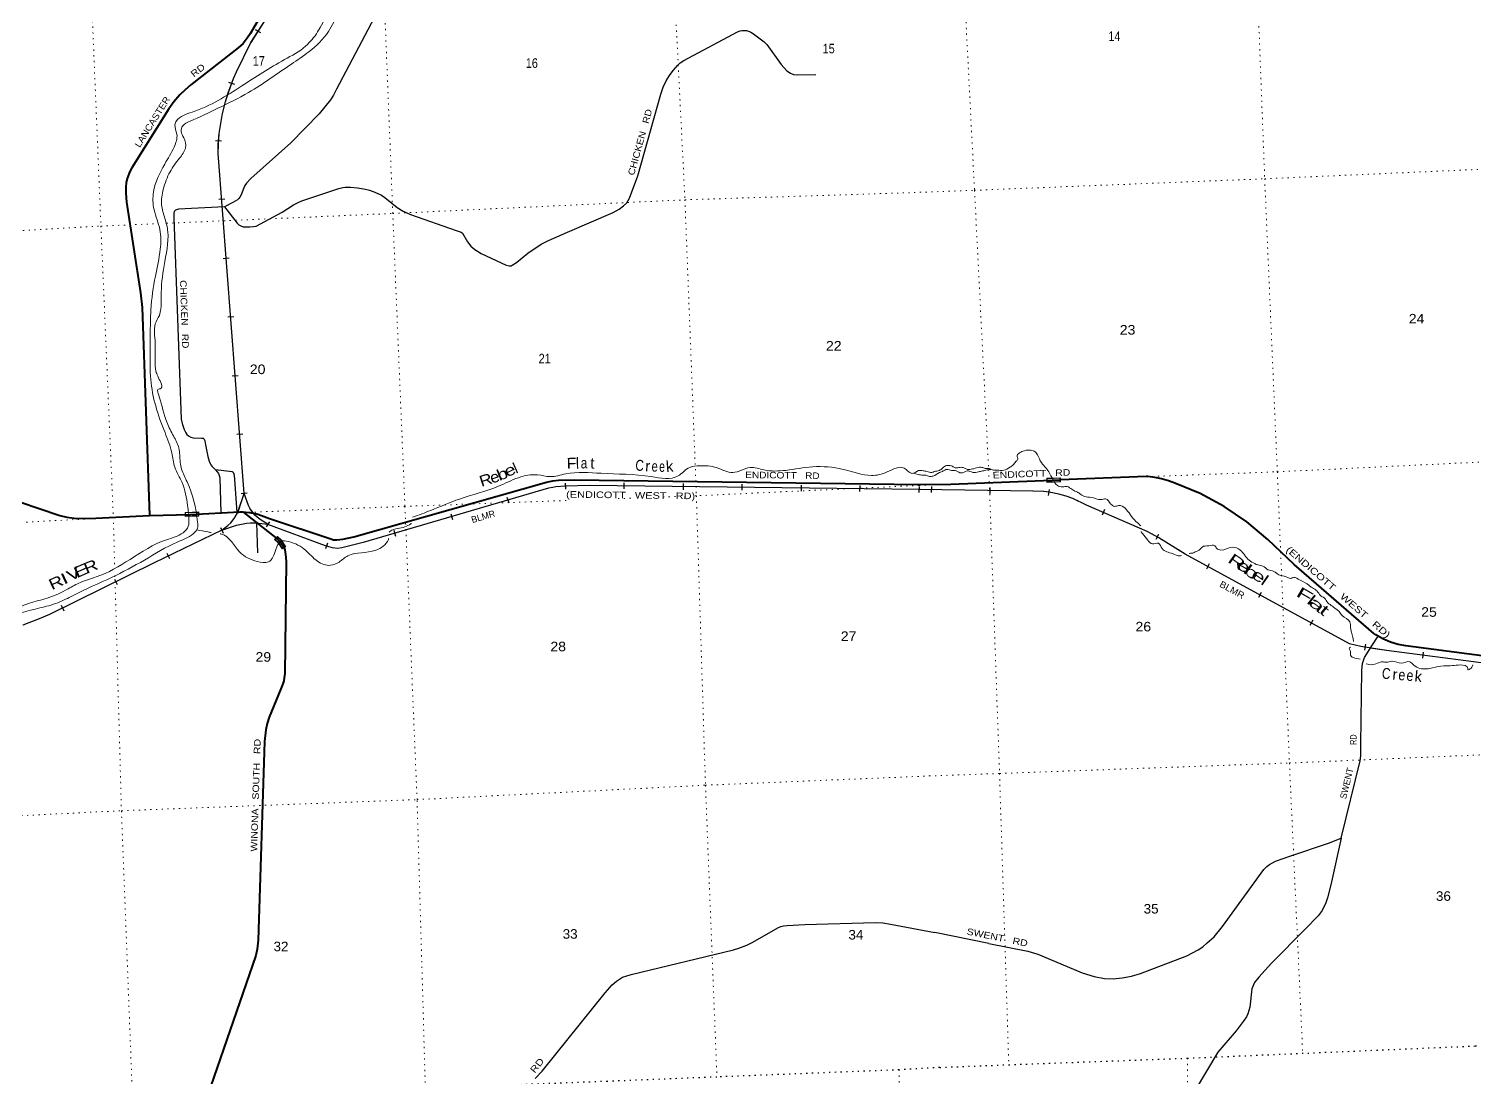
# Model space of a CAD drawing. Header units: feet. Extents: x 751810 to 1010326, y -353855 to -161247.
# Drawn here: x 798864 to 825315, y -199662 to -180465 of the extents above; entities that cross this region are included whole.
import ezdxf
from ezdxf.enums import TextEntityAlignment as Align

# ---------------------------------------------------------------- set-up
doc = ezdxf.new("R2010")
doc.units = ezdxf.units.FT
doc.header["$LTSCALE"] = 70
doc.linetypes.add('DOTTED', pattern=[1.5, 0.3, -1.2])
for name, color, linetype, lineweight in [('26', 7, 'Continuous', 40), ('29', 7, 'Continuous', 25), ('34', 7, 'Continuous', 25), ('39', 7, 'Continuous', 13), ('6', 7, 'DOTTED', 25), ('61', 7, 'Continuous', 13), ('7', 7, 'DOTTED', 13)]:
    doc.layers.add(name, color=color, linetype=linetype, lineweight=lineweight)
for name, color, linetype in [('27', 7, 'Continuous'), ('30', 7, 'Continuous'), ('41', 7, 'Continuous')]:
    doc.layers.add(name, color=color, linetype=linetype)

msp = doc.modelspace()

# ---------------------------------------------------------------- linework, layer by layer
at = {"layer": '26'}
for points in [[(803391.99, -179738.59), (802914.03, -180555.99), (802860.94, -180634.84), (802786.16, -180730.97), (802696.77, -180812.48), (801830.01, -181486.6), (801722.13, -181583.9), (801628.07, -181675.07), (801519.31, -181798.6), (801427.58, -181928.46), (800747.74, -183008.88), (800710.18, -183075.41), (800662.49, -183202.99), (800644.86, -183285.34), (800639.23, -183355.11), (800638.98, -183473.57), (800650.87, -183640.57), (800908.2, -185295.78), (800939.56, -185566.61), (801069.49, -189378.79), (801071.55, -189380.74)], [(792263.92, -188466.1), (793838.04, -188378.12), (793951.2, -188383.53), (794102.44, -188415.05), (794938.74, -188633.33), (795073.3, -188658.68), (795195.1, -188670.49), (795486.77, -188674.46), (797315.29, -188700.16), (797448.33, -188718.59), (797606.51, -188762.51), (799430.6, -189376), (799557.26, -189408.68), (799743.54, -189430.87), (800087.52, -189428.2), (801069.49, -189378.79)], [(802774.87, -189311.3), (802898.07, -189323.27), (803033.24, -189348.41), (803119.83, -189374.3), (803266.73, -189432.49), (804392.69, -189805.74), (804440.41, -189819.2), (804500.28, -189823.64), (804607.96, -189809.82), (804812, -189769.94), (808338.31, -188766.37), (808450.91, -188744.13), (808556.57, -188732.14), (808849.93, -188723.99), (815152.59, -188807.03)], [(815152.59, -188807.03), (815736.88, -188799.92), (817742.98, -188723.6)], [(829244.19, -192491.02), (829111.14, -192452.3), (828959.72, -192415.1), (828669.56, -192366.11), (824068.14, -191765.56), (823923.58, -191736.84), (823782.81, -191693.17), (823647.37, -191635.03), (823518.76, -191563.04), (823482.35, -191539.29), (822019.53, -190272.2), (821539.72, -189818.18), (821156.93, -189493.88), (820742.35, -189211.36), (820300.5, -188973.73), (819836.23, -188783.59), (819718.95, -188744.27), (819595.94, -188704.61), (819469.45, -188678.03), (819340.88, -188664.81), (819315.01, -188663.79), (817742.98, -188723.6)], [(801069.49, -189378.79), (801816.48, -189357.68), (802722.57, -189310.74), (802778.88, -189311.19)], [(802778.88, -189311.19), (803407.02, -189805.89), (803449.48, -189847.03), (803488.15, -189893.25), (803510.65, -189927.44), (803530.09, -189964.55), (803545.43, -190007.84), (803554.58, -190046.37), (803567.79, -190139.85), (803573.53, -190228.98), (803547.65, -192272.44), (803537.85, -192348.81), (803526.76, -192404.29), (803511.24, -192459.76), (803474.69, -192552.2), (803259.21, -193067.35), (803221.84, -193186.46), (803199.67, -193299.63), (803176.63, -193514.42), (803060.61, -197152.3), (803042.24, -197320.38), (803017.95, -197437.26), (801659.57, -201377.73)]]:
    msp.add_lwpolyline(points, dxfattribs=at)
at = {"layer": '29'}
for p, q in [((803029.57, -189508.63), (803046.11, -190061.45)), ((816434.45, -197214.71), (815446.25, -197014.96))]:
    msp.add_line(p, q, dxfattribs=at)
for points in [[(805183.2, -180259.48), (804495.85, -181570.83), (804436.8, -181680.96), (804383.05, -181763.95), (804174.93, -182022.78), (803655.12, -182553.65), (802922.69, -183206.18), (802843.6, -183291.26), (802814.08, -183331.56), (802794.61, -183378.21), (802749.65, -183506.15), (802724.59, -183549.37), (802708.05, -183571.96), (802679.85, -183597.47), (802598.87, -183644.5), (802442.39, -183724.99)], [(802442.39, -183724.99), (802678.51, -184024.58), (802708.04, -184051.44), (802745.62, -184072.92), (802783.2, -184089.04), (802822.52, -184092.06), (802906.68, -184091.73), (802973.79, -184086.35), (803022.11, -184075.61), (803104.38, -184035.66), (803499, -183822.14), (803706.64, -183686.13), (803795.01, -183641.79), (803859.65, -183613.61), (804536.12, -183387.98), (804608.6, -183369.17), (804649.5, -183365.07), (804748.19, -183366.49), (804879.72, -183377.23), (805027.36, -183398.72), (805094.85, -183417.76), (805196.48, -183457.82), (805317.28, -183511.54), (805375.72, -183551.33), (805601.01, -183738.16), (805714.57, -183801.63), (805849.31, -183861.23), (806686.94, -184157.12), (806774.91, -184185.75), (806799.48, -184206.1), (806889.3, -184367.32), (806952.08, -184443.61), (807027.25, -184508.07), (807143.72, -184576.96), (807600.92, -184794.73), (807655.4, -184806.23), (807687.61, -184803.54), (807711.77, -184792.8), (807788.82, -184742.99), (807995.16, -184573.15), (808237.91, -184408.69), (808374.83, -184340.17), (808724.15, -184185.47), (809554.82, -183829.11), (809668.71, -183764.03), (809746.56, -183704.94), (809805.61, -183648.53), (809858.99, -183567.54), (810011.75, -183155.88), (810429.5, -181658.24), (810474.04, -181534.59), (810527.72, -181416.4), (810586.78, -181319.7), (810653.47, -181226.89), (810742.47, -181126.31), (810785.43, -181086.01), (810849.23, -181045.46), (811834.17, -180519.82), (811883.35, -180500.45), (811920.93, -180492.39), (811962.54, -180492.39), (811996.09, -180495.08), (812049.78, -180511.19), (812076.63, -180524.62), (812126.53, -180557.86), (812323.59, -180699.22), (812368, -180747.94), (812633.99, -181116.61), (812734.31, -181231.05), (812801.87, -181275.99), (812855.1, -181298.21), (812929.54, -181306.03), (813265.96, -181301.48)], [(802442.39, -183724.99), (801602.86, -183768.62), (801563.14, -183776.09), (801544.35, -183785.5), (801534.05, -183796.28), (801522.87, -183811.01), (801516.16, -183837.87), (801516.09, -183924.45), (801649.23, -187611.2), (801669.17, -187691.03), (801706.75, -187798.48), (801735.17, -187859.5), (801756.41, -187893.83), (801783.24, -187916.66), (801827.55, -187942.18), (801871.81, -187951.73), (802024.41, -187958.31), (802051.69, -187962.33), (802065.12, -187970.38), (802071.83, -187981.13), (802081.22, -188009.33), (802098.32, -188079.91), (802140.55, -188294), (802164.43, -188382.7), (802179.19, -188421.64), (802194, -188448.95), (802211.41, -188471.34), (802286.66, -188543.36), (802332.2, -188609.66), (802348.31, -188643.25), (802357.62, -188687.33), (802375, -189325.05)], [(802279.64, -188536.64), (802586.63, -188572.94), (802601.99, -188581.47), (802611.38, -188596.23), (802621.78, -188637.87), (802668.34, -189312.97)], [(822882.84, -195283.44), (823227.88, -193867.29), (823244.51, -193774.75), (823244.51, -193567.84), (823261.14, -192212.01), (823273.61, -192086.2), (823288.16, -192034.21), (823311.02, -191979.11), (823444.05, -191762.84), (823560.44, -191588.16)], [(816434.45, -197214.71), (817146.17, -197354.62), (817329.07, -197410.76), (817753.09, -197587.52), (818143.85, -197753.88), (818360.01, -197818.34), (818551.24, -197853.7), (818709.2, -197859.93), (818875.48, -197845.38), (819041.76, -197814.19), (819208.05, -197762.2), (820056.08, -197437.8), (820263.92, -197329.66), (820351.22, -197275.59), (820430.21, -197204.89), (820559.07, -197092.6), (820712.88, -196905.45), (821469.46, -195857.38), (821523.5, -195805.39), (821569.23, -195767.96), (821623.27, -195734.68), (821677.31, -195707.66), (821959.99, -195607.84), (822650.05, -195374.94), (822882.84, -195283.44)], [(822882.84, -195283.44), (822695.8, -196141.23), (822633.44, -196376.21), (822600.18, -196471.87), (822533.67, -196609.12), (822463, -196706.85), (822230.21, -196948.08), (821606.65, -197571.93), (821373.86, -197829.79), (821294.88, -197931.68), (821249.15, -198046.05), (821207.58, -198378.77), (821174.33, -198501.47), (821149.38, -198559.69), (821107.81, -198620), (820958.16, -198811.31), (820625.59, -199202.26), (820002.04, -200250.33)], [(808132.47, -199689.27), (808256.28, -199553.83), (809410.3, -198116.68), (809537.21, -197972.06), (809616.53, -197902.4), (809730.49, -197832.38), (809887.42, -197783.91), (811759.9, -197332.77), (811858.12, -197298.31), (812001.49, -197246.82), (812113.6, -197192.71), (812569.99, -196929.66), (812624.28, -196903), (812677.97, -196889.57), (812744.18, -196884.66), (813065.85, -196864.68), (814352.51, -196827.17), (814495.31, -196835.84), (814632.22, -196860.02), (815446.25, -197014.96)]]:
    msp.add_lwpolyline(points, dxfattribs=at)
at = {"layer": '34'}
for p, q in [((803106.28, -180538.86), (803013.01, -180479.4)), ((802629.89, -181483.64), (802526.04, -181445.55)), ((802390.12, -182522.38), (802279.82, -182514.21)), ((802447.64, -183583.62), (802337.35, -183592.08)), ((802528.13, -184666.42), (802417.84, -184674.89)), ((802612.78, -185735.29), (802502.49, -185743.76)), ((802693.26, -186818.1), (802582.98, -186826.56)), ((802777.91, -187886.96), (802667.63, -187895.43)), ((808676.78, -188782.7), (808686.07, -188892.92)), ((809753.99, -188777.7), (809752.68, -188888.3)), ((810839.68, -188793.18), (810838.37, -188903.78)), ((811911.84, -188803.28), (811910.53, -188913.88)), ((812997.53, -188818.76), (812996.21, -188929.36)), ((814069.69, -188828.86), (814068.38, -188939.46)), ((815155.37, -188844.34), (815154.06, -188954.94)), ((815382.3, -188846.96), (815380.49, -188957.55)), ((816454.4, -188861.87), (816452.6, -188972.47)), ((802858.4, -188969.77), (802748.11, -188978.23)), ((807613.97, -189040.13), (807645.06, -189146.28)), ((817535.22, -188899.52), (817517.25, -189008.66)), ((806585.73, -189344.04), (806616.82, -189450.19)), ((818550.09, -189268.33), (818506.25, -189369.88)), ((802371.09, -189599.24), (802418.95, -189698.96)), ((803264.8, -189490.32), (803208.47, -189585.51)), ((805542.98, -189646.75), (805574.08, -189752.9)), ((804330.72, -189882.38), (804292.02, -189986.01)), ((819541.53, -189721.86), (819488.01, -189818.66)), ((801391.04, -190066.63), (801438.9, -190166.35)), ((820467.54, -190260.88), (820414.51, -190357.95)), ((800429.04, -190541.57), (800478.08, -190640.72)), ((821419.14, -190783.77), (821366.1, -190880.83)), ((799454.63, -191020.62), (799503.67, -191119.76)), ((822361.32, -191295.56), (822308.28, -191392.63)), ((823325.09, -191731.17), (823308.05, -191840.46)), ((824385.88, -191877.03), (824371.58, -191986.71))]:
    msp.add_line(p, q, dxfattribs=at)
at = {"layer": '34', "lineweight": 13}
for p, q in [((819331.26, -189666.71), (818219.37, -189186.66)), ((823033.22, -191726.6), (820029.81, -190085.66)), ((828626.44, -192486.72), (823714.18, -191846))]:
    msp.add_line(p, q, dxfattribs=at)
at = {"layer": '34'}
for points in [[(802804.04, -188975.04), (802325.99, -182746.17), (802330.81, -182584.02), (802345.99, -182379.04), (802404.27, -182014.7), (802460.38, -181801.37), (802506.9, -181652.86), (802609.13, -181374.07), (802660.4, -181249.04), (802928.24, -180716.59), (803195.78, -180296.9)], [(815155.83, -188898.95), (809132.66, -188827.55), (808686.74, -188836.66), (808509.97, -188851.56), (808454.86, -188861.15), (808372.68, -188877.5), (804984.11, -189870.07), (804591.31, -189969.97), (804511.13, -189980.82), (804419.74, -189971.18), (804289.96, -189931.85), (803237.56, -189538.9)], [(802394.56, -189646.12), (802506.27, -189561.35), (802558.75, -189509.86), (802621.21, -189431.97), (802696.2, -189296.18), (802804.1, -188974.61)], [(803237.94, -189537.87), (803133.04, -189475.78), (803073.08, -189430.18), (803001.12, -189367.78), (802914.88, -189253), (802883.58, -189194.97), (802805.14, -188974.96)], [(803238.5, -189536.92), (803133.66, -189474.87), (803073.77, -189429.33), (803001.93, -189367.03), (802915.81, -189252.41), (802884.59, -189194.52), (802806.18, -188974.59)], [(828626.32, -192487.81), (823714.02, -191847.09), (823242.73, -191773.59), (823032.83, -191727.64), (820029.26, -190086.61), (819544.68, -189785.99), (819330.77, -189667.7), (818218.91, -189187.66), (817972.82, -189067.26), (817848.67, -189020.99), (817711.95, -188983.95), (817566, -188956.53), (817441.72, -188939.46), (817244.59, -188931.99), (817239.85, -188926.98), (817247.83, -188932.06), (815155.84, -188897.87)], [(802395.71, -189647.99), (801158.96, -190241.45), (799242.86, -191189.19), (799054.02, -191268.95), (798753.43, -191383.62)], [(802394.88, -189645.96), (802665.35, -189556.25), (802782.6, -189527.51), (802845.06, -189515.49), (802913.43, -189511.57), (803025.15, -189513.08), (803125.97, -189520.29), (803238.1, -189536.78)]]:
    msp.add_lwpolyline(points, dxfattribs=at)
at = {"layer": '34', "lineweight": 13}
for points in [[(802805.14, -188974.96), (802327.09, -182746.14), (802331.91, -182584.08), (802347.08, -182379.17), (802405.35, -182014.93), (802461.44, -181801.67), (802507.94, -181653.21), (802610.16, -181374.47), (802661.4, -181249.5), (802929.2, -180717.13), (803196.71, -180297.48)], [(815155.84, -188897.85), (809132.66, -188826.45), (808686.68, -188835.56), (808509.83, -188850.47), (808454.66, -188860.07), (808372.42, -188876.43), (804983.82, -189869.01), (804591.1, -189968.89), (804511.11, -189979.71), (804419.96, -189970.1), (804290.31, -189930.81), (803237.94, -189537.87)], [(802395.23, -189647), (802506.99, -189562.18), (802559.57, -189510.6), (802622.13, -189432.58), (802697.21, -189296.62), (802805.14, -188974.96)], [(802805.14, -188974.96), (802883.58, -189194.97), (802914.88, -189253), (803001.12, -189367.78), (803073.08, -189430.18), (803133.04, -189475.78), (803237.94, -189537.87)], [(817240.95, -188926.98), (817245.05, -188930.91), (815176.3, -188897.1)], [(802395.23, -189647), (801158.48, -190240.46), (799242.4, -191188.19), (799053.61, -191267.93), (798753.07, -191382.58)], [(802395.23, -189647), (802665.65, -189557.31), (802782.84, -189528.58), (802845.2, -189516.58), (802913.45, -189512.67), (803025.1, -189514.18), (803125.85, -189521.38), (803237.94, -189537.87)]]:
    msp.add_lwpolyline(points, dxfattribs=at)
for centre, radius, start, end in [((817272.45, -190810.32), 1879.61, 59.74921, 90.83517), ((815503.21, -196841.39), 8132.04, 56.17637, 61.91783), ((824354.5, -186192.6), 5689.54, 256.5716, 263.53803)]:
    msp.add_arc(centre, radius, start, end, dxfattribs=at)
at = {"layer": '39'}
for p, q in [((815038.06, -188599.05), (815146.23, -188627.99)), ((822258.5, -190629.06), (822332.39, -190689.16))]:
    msp.add_line(p, q, dxfattribs=at)
for points in [[(804112.03, -169109.45), (804096.18, -169296.32), (804247.14, -169665.53), (804274.36, -169879.95), (804203.86, -170057.44), (803852.02, -170298.83), (803169.1, -170801.02), (802737.85, -171184.67), (802545.78, -171703.55), (802430.53, -172059.07), (802344.1, -172414.6), (802303.48, -172764.52), (802336.09, -173202.16), (802267.93, -173995.42), (802244.78, -174449.03), (802300.88, -174860.03), (802502.56, -175551.87), (803004.36, -176681.36), (803486.23, -177208.39), (803829.65, -177379.87), (803970.62, -177326.78), (804126.66, -177182.61), (804413.15, -177092.37), (804764.69, -177084.46), (804913.4, -177204.19), (804991.09, -177424.95), (804967.22, -177735.69), (804875.08, -178109.14), (804718.45, -178659.87), (804639.75, -179135.5), (804449.78, -179832.27), (804148.9, -180518.72), (803928.45, -180781.81), (803540.6, -181028.44), (802760.5, -181509.78), (801853.68, -181989.39), (801565.51, -182150.12), (801537.66, -182219.5), (801571.57, -182393.44), (801521.08, -182628.62), (801350.49, -182940.32), (801144.27, -183450.47), (801155.15, -183778.16), (801261.6, -184138.82), (801267.58, -184500.88), (801179.3, -184990.93), (801097.3, -185609.56), (801086.7, -185895.71), (801082.62, -186378.87), (801093.41, -186885.67), (801183.85, -187369.65), (801354.87, -187858.93), (801479.8, -188231.05), (801534.65, -188490.82), (801666.61, -188772.12), (801769.11, -189195.31), (801793.64, -189450.07), (801779.64, -189573.32), (801687.06, -189691.18), (801381.75, -189820.29), (800714.24, -190181.08), (800097.67, -190501.9), (799807.5, -190602.32), (799582.19, -190718.65), (799195.89, -190890.77), (798877.2, -190980.09), (798460.85, -191155.23), (797909.64, -191264.52), (797526.43, -191347.98), (797097.29, -191501.43), (796611.74, -191590.37), (796054.44, -191637.48), (795035.98, -191539.24), (794546.62, -191573.98), (794255.31, -191640.22), (793824.98, -191757.48), (793550.44, -192086.81), (793428.52, -192410.95), (793465.21, -192850.46), (793561.5, -193086.69), (793638.38, -193343.7), (793721.09, -194079.51), (793712.4, -194605.09), (793701.47, -194760.43), (793633.37, -195010.29), (793351.54, -195362), (792757.35, -195994.01), (792655.94, -196088.02), (792632.58, -196050.58), (792658.96, -195997.36), (792600.65, -196057.7)], [(814631.94, -174267.46), (814508.85, -174243.79), (814439.7, -174340.73), (814408.94, -174625.55), (814301.02, -174826.44), (814126.91, -174910.85), (813911.46, -174839.68), (813520.39, -174565.16), (812970.78, -174116.91), (812276.26, -173603.14), (811608.31, -173162.93), (811353.64, -173000.51), (811305.46, -172881.39), (811412.18, -172644.31), (811487.12, -172297.61), (811436.96, -171997.43), (811302.64, -171826.89), (811156.65, -171849.97), (810824.17, -172008.18), (810367.85, -172251.1), (810073.13, -172335.58), (809867.33, -172191.62), (809882.28, -171975.77), (809910.15, -171725.26), (809859.65, -171415.03), (809795.43, -171115.32), (809719.29, -170820.04), (809729.4, -170215.92), (809638.87, -169971.45), (809492.7, -169867.74), (809226.7, -169848.59), (808715.19, -169882.07), (808010.49, -169970.41), (807418.72, -170008.62), (806956.46, -170072.63), (806402.66, -169982.76), (805520.03, -169737.01), (805006.32, -169583.39), (804586.48, -169289.73), (804376.66, -169145.91), (804276.59, -169159.37), (804208.71, -169234.13), (804311.96, -169498.3), (804383.07, -169823.93), (804331.37, -170083.3), (804212.14, -170246.35), (803867.53, -170463.33), (803363.14, -170832.67), (802789.39, -171292.91), (802651.42, -171713.15), (802526.57, -172087.9), (802440.14, -172453.03), (802426.9, -172848.88), (802442.58, -173260.93), (802388.36, -173808.18), (802350.2, -174475.64), (802411.85, -175000.85), (802661.03, -175700.8), (802983.57, -176478.79), (803433.25, -176944.53), (803723.45, -177148), (803982.29, -177072.79), (804196.09, -176972.95), (804709.82, -176945.44), (804965.3, -177011.23), (805034.96, -177171.88), (805082.65, -177458.06), (805077.58, -177850.69), (804935.16, -178344.58), (804790.04, -178999.58), (804634.79, -179773.66), (804345.75, -180514.05), (803990.09, -180882.36), (803667.9, -181108.65), (802883.11, -181630.4), (802323.77, -181919.08), (801812.97, -182155.81), (801677.21, -182244.95), (801650.29, -182342.46), (801698.34, -182457.56), (801730.58, -182641.63), (801618.38, -182834.62), (801447.66, -183081.93), (801323.66, -183404.13), (801290.77, -183685), (801353.45, -183938.47), (801405.7, -184180.21), (801337.83, -184800.38), (801284.08, -185361.71), (801275.75, -185595.45), (801251.51, -185713)], [(801251.51, -185713), (801176.26, -185868.52), (801175.61, -186212.69), (801195.63, -186755.41), (801235.11, -186854.7), (801263.87, -187054.98), (801218.42, -187078.66), (801218.62, -187084.69), (801248.59, -187200.4), (801393.11, -187678.52), (801509.69, -187920.09), (801607.45, -188140.17), (801634.19, -188400.9), (801658.54, -188528.87), (801758.58, -188756.92), (801950, -189497.09), (801947.64, -189607.86), (801870.66, -189711.11), (801576.19, -189864), (800977.96, -190192.25), (800375.38, -190510.58), (799672.67, -190840.36), (799391.66, -190974.69), (799063.14, -191070.37), (798390.22, -191268.33), (797915.04, -191427.36), (797578.36, -191458.92), (797069.9, -191645.25), (796598.67, -191741.76), (796144.59, -191749.13), (795296.07, -191683.36), (794761.06, -191675.37), (794350.94, -191795.97), (793864.18, -191909.11), (793650.37, -192129.7), (793501.61, -192432.62), (793499.36, -192728.55), (793631.53, -192955.5), (793720.59, -193216.13), (793794.17, -193616.15), (793850.12, -194272.36), (793867.26, -194789.01), (793741.12, -195107.26), (793228.54, -195714.36), (792662.67, -196291.07), (792545.79, -196464.09), (792522.68, -196615.82), (792551.1, -196806.05), (792547.99, -197075.85), (792473.06, -197362.17), (792221.08, -197704.81), (791823.54, -197841.08), (791331.77, -197863.83), (790448.05, -197706.67), (789743.05, -197603.83), (789490.97, -197580.19), (789289.92, -197458.21), (789156.99, -197390.27), (789008.6, -197401.35), (788440.96, -197742.65), (788425.85, -198135.61), (788634.77, -198555.18), (788802.21, -198815.16), (788852.6, -198940.24), (788782.84, -199079.47), (788583.61, -199315.67), (788247.4, -199361.3), (787725.8, -199151.6), (787087.83, -198766.72), (786797.83, -198508.9), (786352.31, -197986.67), (786076.62, -197857.17), (785736.33, -197840.55), (785488.53, -197945.57), (785187.23, -198195.3), (784680.6, -198800.19), (784443.68, -199112.14), (784341.18, -199355.12), (784301.93, -199565.76), (784242.94, -199726.76), (784168.67, -200312.36)], [(815143.52, -188550.98), (815231.13, -188557.75), (815299.78, -188572.3), (815390.58, -188588.37), (815434.46, -188573.29), (815530.43, -188551), (815583.74, -188507.53), (815661.11, -188461.51), (815719.41, -188462.21), (815782.16, -188482.93), (815828.9, -188506.02), (815865.01, -188503.2), (815947.23, -188495.3), (816002, -188518.22), (816058.6, -188533.04), (816110.74, -188527.84), (816154.75, -188518.8), (816208.72, -188505.5), (816264.75, -188494.18), (816306.97, -188495.24), (816367.68, -188513.99), (816438.12, -188518.44), (816521.14, -188546.75), (816585.42, -188545.3), (816710.09, -188548.53), (816817.41, -188493.78), (816880.76, -188450.09), (816927.65, -188388.65), (816962.87, -188345.59), (816951.33, -188277.43), (816976.73, -188244.65), (817058.12, -188198.54), (817174.23, -188177.81), (817263.14, -188199.95), (817326.87, -188264.93), (817394.34, -188408.31), (817482.97, -188508.95), (817543.3, -188602.18), (817596.51, -188693.58)], [(805886.44, -189409.77), (806220.83, -189283.6), (806742.61, -189074.68), (807458.57, -188841.05), (807823.24, -188683.76), (808173.32, -188631.61), (808403.57, -188664.05), (808689.38, -188614.09), (809338.38, -188604.12), (810255.04, -188663.55), (810745.2, -188652.94), (810959.07, -188494.73), (811139, -188464.46), (811451.78, -188500.13), (811746.21, -188588.75), (812064.89, -188499.43), (812317.57, -188541.16), (812715.89, -188549.77), (813208.27, -188484.74), (813764.69, -188532.26), (814285.02, -188643.39), (814574.39, -188579.22), (814885.64, -188508.27), (815021.51, -188604.29), (815148.75, -188551.38)], [(815145.94, -188627.96), (815225.55, -188636.08), (815277.87, -188638.92), (815346.69, -188661.52), (815376.82, -188660.84), (815410.88, -188656.05), (815530.04, -188590.97), (815599.72, -188561.22), (815661.37, -188531.66), (815709.76, -188538.61), (815752.25, -188551.74), (815836.8, -188557.89), (815926.11, -188598.13), (816033.79, -188559.48), (816140.91, -188587.25), (816243.18, -188576.89), (816319.2, -188561.09), (816401.16, -188541.12), (816472.05, -188531.25)], [(817596.51, -188693.58), (817688.91, -188826.31), (817783.9, -188850.33), (817866.21, -188846.46), (817953.74, -188896.81), (818028.99, -188937.37), (818094.11, -188974.14), (818183.73, -189028.47), (818306.66, -189043.81), (818484.41, -189084.07), (818568.6, -189074.12), (818669.1, -189166.45), (818732.35, -189209.29), (818808.37, -189193.49), (818928.08, -189245.13), (819021.04, -189359.76), (819126.32, -189486.18), (819216.23, -189563.64)], [(801935.35, -189641.97), (802140.94, -189677.78), (802200.64, -189689.97)], [(805454.9, -189683.62), (805471.77, -189668.3), (805615.7, -189615.49), (805853, -189527.54), (805862.22, -189519.9)], [(802365.47, -189710.35), (802389.46, -189715.62), (802722.09, -190046.47), (803043.42, -190218.7), (803246.77, -190227.89), (803385.88, -189997.75), (803475.46, -189849.81), (803614.28, -189853.14), (803931.26, -190015.46), (804144.89, -190213.48), (804386.58, -190287.79), (804539.4, -190228.26), (804702.47, -190114.04), (805211.78, -190014.23), (805442.46, -189817.21), (805452.97, -189790.03)], [(819220.3, -189667), (819225.02, -189679.17), (819245.72, -189706.88), (819340.83, -189827.5), (819426.74, -189896), (819539.01, -189883.4), (819605.5, -189982.53), (819796.44, -190074.82), (819929.99, -190116.09), (819958.4, -190110.7)], [(820098.67, -190070.69), (820103.83, -190069.9), (820148.02, -190068.9), (820233.64, -190032.76), (820320.83, -189976.45), (820336.46, -189955.97), (820460.56, -189933.05), (820569.03, -189930.6), (820604.24, -189978.11), (820679.27, -190008.61), (820887.16, -189957.63), (821034.99, -190008.64), (821113.36, -190099.44), (821197.89, -190196.15), (821303.76, -190258.16), (821358.52, -190281.08), (821449.45, -190303.18), (821541.34, -190369.53), (821652.58, -190401.23), (821742.42, -190465.62), (821875.84, -190500.85), (821978.86, -190524.68), (821990.73, -190516.37), (822097.77, -190540.11), (822258.5, -190629.06)], [(822332.39, -190689.16), (822418.41, -190741.34), (822487.22, -190821.76), (822517.97, -190856.76), (822557.3, -190873.89), (822621.34, -190952.94), (822701.28, -191023.59), (822780.43, -191082.72), (822846.42, -191135.03), (822898.27, -191208.33), (823043.55, -191325.8), (823053.62, -191418.15), (823095.99, -191608.38), (823109.74, -191682.43)], [(823050.42, -191786.45), (823029.9, -191812.41), (823055.01, -191866.23), (823051.42, -191916.45), (823231.03, -192006.63)], [(823337.86, -192091.37), (823347.88, -192095.77), (823518.57, -192089.91), (823642.41, -192054.91), (823710.93, -192063.43), (823809.04, -192047.13), (823815.07, -192046.99), (823984.6, -192079.39), (824138.83, -192055.79), (824212.56, -192118.52), (824447.17, -192185.68), (824555.24, -192165.13), (824761.48, -192130.29), (824918.11, -192124.74), (825062.57, -192113.43), (825198.65, -192178.78), (825199.01, -192194.88), (825260.75, -192169.33), (825289.66, -192113.94)]]:
    msp.add_spline(points, degree=3, dxfattribs=at)
at = {"layer": '6'}
for points in [[(815534.61, -199484.59), (816798.8, -199434.37), (820068, -199314.31), (825340.64, -199090.67), (827502.63, -198977.48), (830653.67, -198876.18), (832838.46, -198794.68), (835977.8, -198709.75), (838145.2, -198568.26), (841291.25, -198422.8), (843533.76, -198315.84), (846881.4, -198185.96)], [(815534.61, -199484.59), (814790.92, -199528.39), (811456.17, -199659.77), (809450.54, -199739.97), (806119.61, -199865.19), (803962.23, -199976.71), (800761.22, -200079.4), (798637.38, -200171.66), (795477.67, -200307.16), (793366.68, -200423.14), (790065.12, -200585.6), (787971.67, -200684.89), (784705.86, -200834.05), (784190.38, -200871.37)]]:
    msp.add_lwpolyline(points, dxfattribs=at)
at = {"layer": '61'}
for p, q in [((817493.61, -188695.65), (817743.43, -188686.21)), ((817743.43, -188686.21), (817746.26, -188761.16)), ((801721.09, -189321.82), (801970.87, -189311.19)), ((801970.87, -189311.19), (801974.06, -189386.12)), ((803414.67, -189760.83), (803360.79, -189814.85)), ((803372.29, -189814.63), (803414.86, -189771.95)), ((803564.12, -189947.57), (803500.04, -189989.04))]:
    msp.add_line(p, q, dxfattribs=at)
for points in [[(817746.26, -188761.16), (817496.44, -188770.59), (817493.61, -188695.65)], [(801974.06, -189386.12), (801724.28, -189396.76), (801721.09, -189321.82)], [(803500.04, -189989.04), (803427.67, -189877.24), (803360.79, -189814.85)], [(803502.41, -189977.97), (803433.85, -189872.06), (803372.29, -189814.63)], [(803564.12, -189947.57), (803486.8, -189828.11), (803414.67, -189760.83)], [(803414.86, -189771.95), (803480.62, -189833.29), (803553.05, -189945.2), (803502.41, -189977.97)]]:
    msp.add_lwpolyline(points, dxfattribs=at)
for points in [[(817504.13, -188762.29), (817501.9, -188703.34), (817735.73, -188694.5), (817737.96, -188753.46)], [(801731.93, -189388.42), (801729.42, -189329.47), (801963.21, -189319.52), (801965.72, -189378.46)]]:
    msp.add_lwpolyline(points, close=True, dxfattribs=at)
at = {"layer": '61', "linetype": 'DOTTED', "lineweight": 100}
msp.add_arc((803096.02, -190168.14), 477.16, 24.60897, 52.77, dxfattribs=at)
at = {"layer": '7'}
for p, q in [((809878.64, -189059.43), (809571.48, -189070.56)), ((810698.99, -189029.71), (810401.41, -189040.49))]:
    msp.add_line(p, q, dxfattribs=at)
for points in [[(799578.08, -169270.1), (799726.56, -173439.72), (799962.89, -178744.92), (800182.02, -184076.87), (800409.05, -189404.53), (800434.54, -190328.93)], [(806119.61, -199865.19), (805968.35, -194579.24), (805745.81, -189205.14), (805523.74, -183845.12), (805312.58, -178510.88), (805055.7, -173192.29), (804945.13, -169552.47)], [(810362.3, -172257.05), (810394.82, -172942.51), (810608.52, -178292.76), (810870.89, -183595.06), (811080.9, -189015.87), (811246.68, -194315.42), (811456.17, -199659.77)], [(815819.18, -174969), (815904.35, -178139.74), (816171.24, -183420.66), (816428.83, -188517.75)], [(821213.06, -176054.53), (821281.13, -177899.66), (821482.35, -183210.24), (821712.93, -188576.51), (821934.72, -193908.76), (822178.16, -199220.4)], [(814961.47, -183465.64), (816171.24, -183420.66), (821482.35, -183210.24), (826740.75, -182978.87), (832134.04, -182758.55), (837599.18, -182520.95), (842901.57, -182274.06), (846283.24, -182087.43)], [(801383.63, -184024.74), (805523.74, -183845.12), (810870.89, -183595.06), (814961.47, -183465.64)], [(789015.41, -184600.28), (789515.91, -184578.03), (794876.97, -184383.86), (800182.02, -184076.87), (801234.75, -184031.2)], [(817744.33, -188723.64), (821712.93, -188576.51), (827027.08, -188321.75), (832372.71, -188036.08), (837728.39, -187933.34), (843150.13, -187635.9), (846482.28, -187444.26)], [(816429.79, -188536.67), (816441.68, -188771.94), (816629.24, -194100.94), (816798.8, -199434.37)], [(815153.25, -188825.7), (811080.9, -189015.87), (811010.77, -189018.41)], [(815153.25, -188825.7), (816441.68, -188771.94), (817493.88, -188732.93)], [(808697.56, -189102.22), (805745.94, -189209.16), (800409.62, -189412.1), (795049.58, -189707.33), (789664.29, -189898.3), (788645.36, -189949.41)], [(800438.65, -190478.02), (800557.48, -194787.18), (800761.22, -200079.4)], [(815343.63, -194146.5), (816629.24, -194100.94), (821934.72, -193908.76), (827255.56, -193684.04), (832586.85, -193477.19), (832586.88, -193477.19)], [(793750.32, -195096), (795264.82, -195043.43), (800561.37, -194783.02), (805968.35, -194579.24), (811246.68, -194315.42), (815343.63, -194146.5)], [(820068, -199314.31), (820100.79, -205373.33), (820039.55, -210812.6), (820069.02, -214357.96)], [(814790.92, -199528.39), (814839.54, -205619.6), (814767.9, -211012.99), (814819.04, -214546.06)]]:
    msp.add_lwpolyline(points, dxfattribs=at)

# ---------------------------------------------------------------- texts
at = {"layer": '27'}
for s, rotation, width, p in [('RD', 37.874, 1.2, (801882.68, -181356.96)), ('LANCASTER', 57.82, 1.1, (800891.58, -182648.85)), ('ENDICOTT   RD', 359.245, 1.15, (811972.85, -188690.42)), ('ENDICOTT   RD', 2.166, 1.2, (816505.5, -188698.33)), ('(ENDICOTT   WEST   RD)', 359.245, 1.25, (808695.57, -189048.34)), ('(ENDICOTT   WEST   RD)', 319.101, 1.3, (821860.85, -190020.31)), ('WINONA   SOUTH   RD', 88.173, 1.2, (803040.34, -195532.5))]:
    msp.add_text(s, height=120, rotation=rotation, dxfattribs=dict(at, width=width)).set_placement(p)
at = {"layer": '30'}
for s, rotation, width, p in [('CHICKEN   RD', 74.414, 1.15, (810106.57, -182555.4)), ('CHICKEN   RD', 272.068, 1.15, (801650.03, -185693.67)), ('RD', 51.236, 1.25, (808211.35, -199484.89))]:
    msp.add_text(s, height=120, rotation=rotation, dxfattribs=dict(at, width=width)).set_placement(p, align=Align.CENTER)
for s, rotation, width, p in [('RD', 90, 0.8, (823164.51, -193577.27)), ('SWENT   RD', 348.572, 1.2, (816020.6, -197048.16))]:
    msp.add_text(s, height=120, rotation=rotation, dxfattribs=dict(at, width=width)).set_placement(p)
msp.add_text('SWENT', height=120, rotation=76.307, dxfattribs=at).set_placement((822972.62, -194577.02))
at = {"layer": '34'}
msp.add_text('BLMR', height=120, rotation=16.326, dxfattribs=at).set_placement((807194.28, -189453.09), align=Align.CENTER)
at = {"layer": '34', "width": 1.1}
msp.add_text('BLMR', height=120, rotation=331.35, dxfattribs=at).set_placement((820642.26, -190672.23))
at = {"layer": '41'}
for s, rotation, width, p in [('F', 2.079, 1.1, (808800.03, -188519.17)), ('e', 17.753, 1.15, (807418.33, -188766.21)), ('b', 21.822, 1.3, (807564.67, -188709.58)), ('e', 25.15, 1.35, (807708.27, -188637.07)), ('a', 0.491, 0.8, (809024.7, -188513.89)), ('C', 356.146, 0.8, (810035.27, -188558.12)), ('e', 357.766, 0.75, (810314.08, -188572.99)), ('e', 0.388, 0.7, (810452.91, -188577.52)), ('R', 17.753, 1.2, (807255.91, -188818.31)), ('R', 324.76, 1.6, (820914.88, -190306.33)), ('I', 25.085, 1.55, (799554.37, -190621.26)), ('V', 27.475, 1.35, (799727.06, -190532.61)), ('E', 23.833, 1.5, (799857.7, -190474.69)), ('R', 23.24, 1.3, (800035.09, -190399.73)), ('e', 329.936, 1.5, (821050.49, -190389.72)), ('b', 322.968, 1.8, (821178.77, -190492.87)), ('e', 325.122, 1.65, (821318.2, -190564.38)), ('R', 25.085, 1.35, (799401.04, -190693.03)), ('l', 325.122, 1.4, (821429.4, -190645.35)), ('F', 329.761, 1.8, (822165.26, -190916.18)), ('l', 321.66, 1.55, (822274.45, -191001.11)), ('a', 320.486, 1.9, (822374.62, -191081.55)), ('t', 321.144, 1.75, (822514.78, -191187.83)), ('C', 355.236, 0.8, (823699.19, -192369.02)), ('e', 354.809, 0.85, (823985.2, -192393.14)), ('e', 354.809, 0.85, (824134.02, -192404.29))]:
    msp.add_text(s, height=200, rotation=rotation, dxfattribs=dict(at, width=width)).set_placement(p, align=Align.CENTER)
for s, rotation, p in [('l', 1.079, (808905.53, -188516.7)), ('t', 358.871, (809175.42, -188518.02)), ('l', 24.096, (807808.38, -188599.45)), ('r', 356.146, (810183.7, -188570.69)), ('k', 4.401, (810597.9, -188575.44)), ('r', 354.8, (823858.11, -192386.09)), ('k', 354.498, (824284.91, -192420.7))]:
    msp.add_text(s, height=200, rotation=rotation, dxfattribs=at).set_placement(p, align=Align.CENTER)
at = {"layer": '7'}
for s, width, p in [('14', 0.85, (818620.77, -180686.54)), ('24', 1.1, (824119.38, -185860.03)), ('23', 1.1, (818830.01, -186062.93)), ('25', 1.1, (824346.19, -191231.25)), ('26', 1.1, (819117.69, -191499.05)), ('36', 1.05, (824617.16, -196433.36)), ('35', 1.05, (819267.07, -196665.73))]:
    msp.add_text(s, height=175, dxfattribs=dict(at, width=width)).set_placement(p)
for s, width, p in [('15', 0.85, (813502.08, -180913.37)), ('17', 0.85, (803071.98, -181139.12)), ('16', 0.85, (808068.98, -181178.42)), ('22', 1.1, (813595.61, -186355.72)), ('21', 0.85, (808303.66, -186589.65)), ('20', 1.1, (803049.96, -186786.85)), ('27', 1.1, (813867.33, -191673.87)), ('28', 1.1, (808550.84, -191862.91)), ('29', 1.1, (803154.77, -192054.22)), ('33', 1.05, (808770.21, -197127.02)), ('34', 1.05, (814000.31, -197142.06)), ('32', 1.05, (803477.92, -197355.88))]:
    msp.add_text(s, height=175, dxfattribs=dict(at, width=width)).set_placement(p, align=Align.CENTER)

doc.saveas('drawing.dxf')
